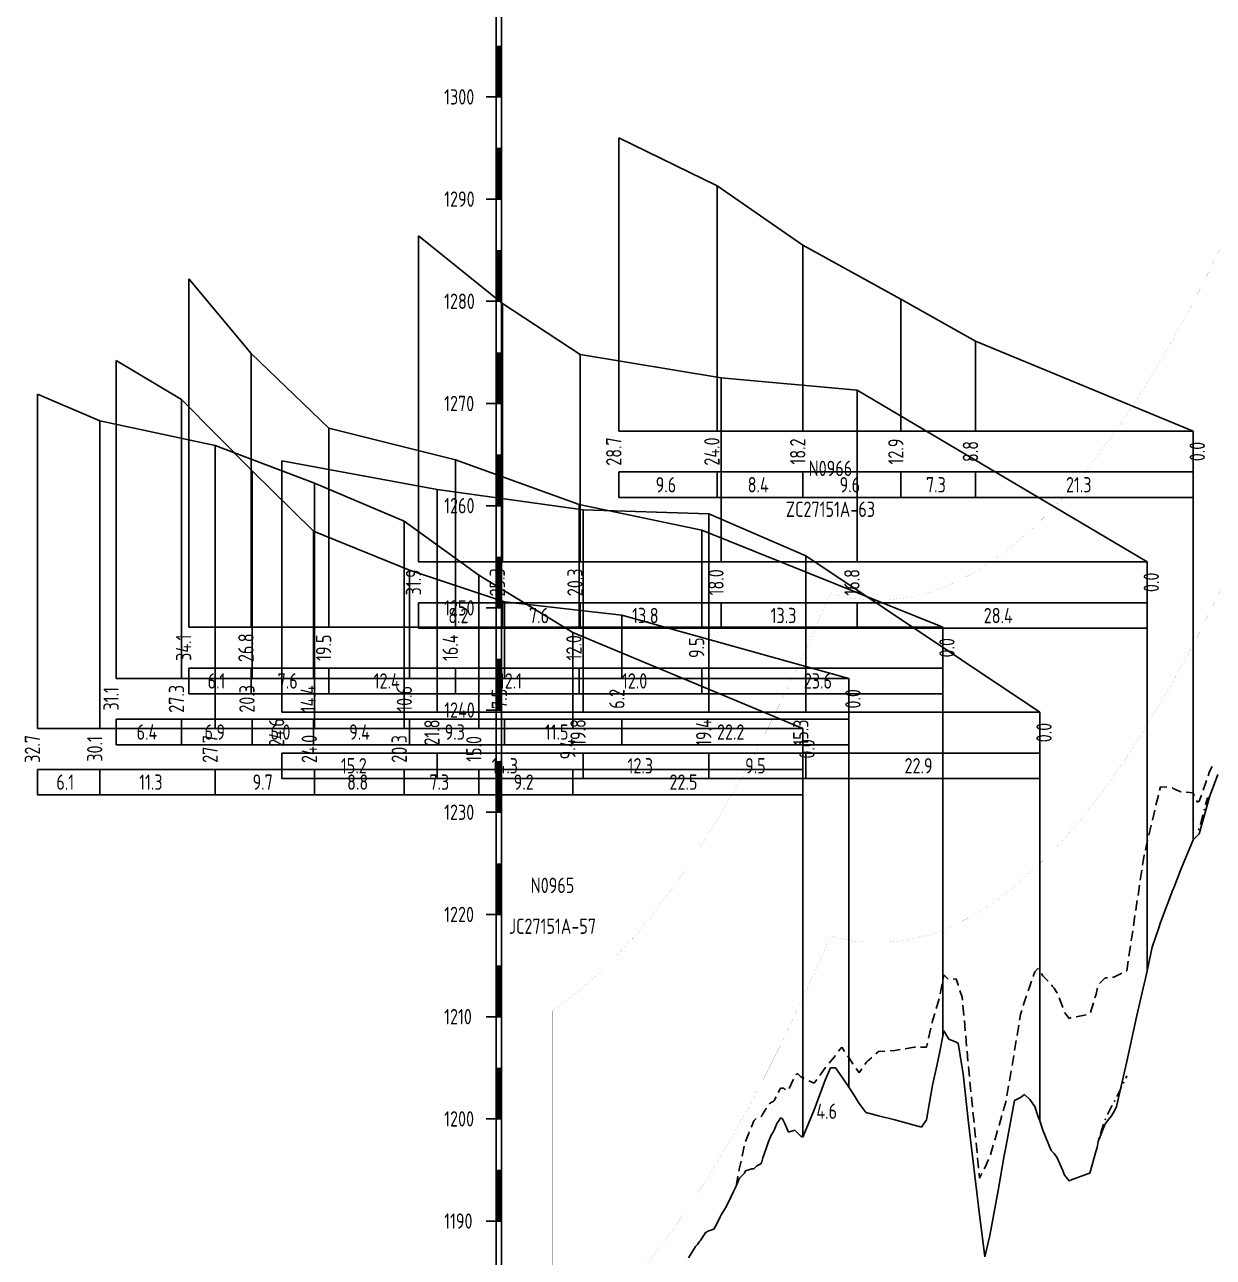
# Model space of a CAD drawing. Header units: millimetres. Extents: x 6482 to 7719, y 775 to 2743.
# Drawn here: x 6481.9 to 6714.5, y 2372.9 to 2614.1 of the extents above; entities that cross this region are included whole.
import ezdxf
from ezdxf.enums import TextEntityAlignment as Align

# ---------------------------------------------------------------- set-up
doc = ezdxf.new("R2010")
doc.units = ezdxf.units.MM
doc.header["$LTSCALE"] = 5
for name, color, linetype in [('1', 3, 'Continuous'), ('2', 4, 'Continuous'), ('3', 5, 'Continuous'), ('4', 1, 'Continuous'), ('6', 6, 'Continuous'), ('中心断面', 1, 'Continuous'), ('右边线', 3, 'Continuous'), ('图框', 1, 'Continuous'), ('左边线', 2, 'Continuous'), ('风偏', 5, 'Continuous')]:
    doc.layers.add(name, color=color, linetype=linetype)
doc.styles.get("Standard").update_dxf_attribs({"font": 'tssdeng.shx', "width": 0.8, "bigfont": 'tssdchn.shx'})

# ---------------------------------------------------------------- blocks, each defined once
blk = doc.blocks.new('7165820')
at = {"layer": '图框'}
for p, q in [((6574.2, 860), (6574.2, 2700)), ((6575.2, 860), (6575.2, 2700)), ((6574.4, 2600), (6574.4, 2610)), ((6574.6, 2600), (6574.6, 2610)), ((6574.8, 2600), (6574.8, 2610)), ((6575, 2600), (6575, 2610)), ((6575.2, 2600), (6572.2, 2600)), ((6574.4, 2580), (6574.4, 2590)), ((6574.6, 2580), (6574.6, 2590)), ((6574.8, 2580), (6574.8, 2590)), ((6575, 2580), (6575, 2590)), ((6575.2, 2580), (6572.2, 2580)), ((6574.4, 2560), (6574.4, 2570)), ((6574.6, 2560), (6574.6, 2570)), ((6574.8, 2560), (6574.8, 2570)), ((6575, 2560), (6575, 2570)), ((6575.2, 2560), (6572.2, 2560)), ((6574.4, 2540), (6574.4, 2550)), ((6574.6, 2540), (6574.6, 2550)), ((6574.8, 2540), (6574.8, 2550)), ((6575, 2540), (6575, 2550)), ((6575.2, 2540), (6572.2, 2540)), ((6574.4, 2520), (6574.4, 2530)), ((6574.6, 2520), (6574.6, 2530)), ((6574.8, 2520), (6574.8, 2530)), ((6575, 2520), (6575, 2530)), ((6575.2, 2520), (6572.2, 2520)), ((6574.4, 2500), (6574.4, 2510)), ((6574.6, 2500), (6574.6, 2510)), ((6574.8, 2500), (6574.8, 2510)), ((6575, 2500), (6575, 2510)), ((6575.2, 2500), (6572.2, 2500)), ((6574.4, 2480), (6574.4, 2490)), ((6574.6, 2480), (6574.6, 2490)), ((6574.8, 2480), (6574.8, 2490)), ((6575, 2480), (6575, 2490)), ((6575.2, 2480), (6572.2, 2480)), ((6574.4, 2460), (6574.4, 2470)), ((6574.6, 2460), (6574.6, 2470)), ((6574.8, 2460), (6574.8, 2470)), ((6575, 2460), (6575, 2470)), ((6575.2, 2460), (6572.2, 2460)), ((6574.4, 2440), (6574.4, 2450)), ((6574.6, 2440), (6574.6, 2450)), ((6574.8, 2440), (6574.8, 2450)), ((6575, 2440), (6575, 2450)), ((6575.2, 2440), (6572.2, 2440)), ((6574.4, 2420), (6574.4, 2430)), ((6574.6, 2420), (6574.6, 2430)), ((6574.8, 2420), (6574.8, 2430)), ((6575, 2420), (6575, 2430)), ((6575.2, 2420), (6572.2, 2420)), ((6574.4, 2400), (6574.4, 2410)), ((6574.6, 2400), (6574.6, 2410)), ((6574.8, 2400), (6574.8, 2410)), ((6575, 2400), (6575, 2410)), ((6575.2, 2400), (6572.2, 2400)), ((6574.4, 2380), (6574.4, 2390)), ((6574.6, 2380), (6574.6, 2390)), ((6574.8, 2380), (6574.8, 2390)), ((6575, 2380), (6575, 2390)), ((6575.2, 2380), (6572.2, 2380))]:
    blk.add_line(p, q, dxfattribs=at)
at = {"layer": '图框', "width": 0.8}
for s, p in [('1300', (6564, 2598.5)), ('1290', (6564, 2578.5)), ('1280', (6564, 2558.5)), ('1270', (6564, 2538.5)), ('1260', (6564, 2518.5)), ('1250', (6564, 2498.5)), ('1240', (6564, 2478.5)), ('1230', (6564, 2458.5)), ('1220', (6564, 2438.5)), ('1210', (6564, 2418.5)), ('1200', (6564, 2398.5)), ('1190', (6564, 2378.5))]:
    blk.add_text(s, height=3, dxfattribs=at).set_placement(p)
blk = doc.blocks.new('102218039')
at = {"layer": '风偏'}
for p, q in [((6496.6, 2536.6), (6484.4, 2541.8)), ((6484.4, 2476.4), (6484.4, 2541.8)), ((6519.2, 2531.8), (6496.6, 2536.6)), ((6496.6, 2476.4), (6496.6, 2536.6)), ((6538.6, 2524.4), (6519.2, 2531.8)), ((6519.2, 2476.4), (6519.2, 2531.8)), ((6556.2, 2517), (6538.6, 2524.4)), ((6538.6, 2476.4), (6538.6, 2524.4)), ((6570.8, 2506.4), (6556.2, 2517)), ((6556.2, 2476.4), (6556.2, 2517)), ((6589.2, 2495.2), (6570.8, 2506.4)), ((6570.8, 2476.4), (6570.8, 2506.4)), ((6634.2, 2476.4), (6589.2, 2495.2)), ((6589.2, 2476.4), (6589.2, 2495.2)), ((6484.4, 2476.4), (6496.6, 2476.4)), ((6496.6, 2476.4), (6519.2, 2476.4)), ((6519.2, 2476.4), (6538.6, 2476.4)), ((6538.6, 2476.4), (6556.2, 2476.4)), ((6556.2, 2476.4), (6570.8, 2476.4)), ((6570.8, 2476.4), (6589.2, 2476.4)), ((6589.2, 2476.4), (6634.2, 2476.4)), ((6484.4, 2468.4), (6496.6, 2468.4)), ((6484.4, 2468.4), (6484.4, 2463.4)), ((6496.6, 2468.4), (6519.2, 2468.4)), ((6496.6, 2468.4), (6496.6, 2463.4)), ((6519.2, 2468.4), (6538.6, 2468.4)), ((6519.2, 2468.4), (6519.2, 2463.4)), ((6538.6, 2468.4), (6556.2, 2468.4)), ((6538.6, 2468.4), (6538.6, 2463.4)), ((6556.2, 2468.4), (6570.8, 2468.4)), ((6556.2, 2468.4), (6556.2, 2463.4)), ((6570.8, 2468.4), (6589.2, 2468.4)), ((6570.8, 2468.4), (6570.8, 2463.4)), ((6589.2, 2468.4), (6634.2, 2468.4)), ((6589.2, 2468.4), (6589.2, 2463.4)), ((6484.4, 2463.4), (6496.6, 2463.4)), ((6496.6, 2463.4), (6519.2, 2463.4)), ((6519.2, 2463.4), (6538.6, 2463.4)), ((6538.6, 2463.4), (6556.2, 2463.4)), ((6556.2, 2463.4), (6570.8, 2463.4)), ((6570.8, 2463.4), (6589.2, 2463.4)), ((6589.2, 2463.4), (6634.2, 2463.4))]:
    blk.add_line(p, q, dxfattribs=at)
at = {"layer": '风偏', "width": 0.8}
for s, p in [('6.1', (6488.1, 2464.4)), ('11.3', (6504.3, 2464.4)), ('9.7', (6526.5, 2464.4)), ('8.8', (6545, 2464.4)), ('7.3', (6561.1, 2464.4)), ('9.2', (6577.6, 2464.4)), ('22.5', (6608.1, 2464.4))]:
    blk.add_text(s, height=3, dxfattribs=at).set_placement(p)
blk = doc.blocks.new('102218040')
at = {"layer": '风偏'}
for p, q in [((6512.6, 2540.8), (6499.8, 2548.4)), ((6499.8, 2486.2), (6499.8, 2548.4)), ((6526.4, 2526.8), (6512.6, 2540.8)), ((6512.6, 2486.2), (6512.6, 2540.8)), ((6538.4, 2515), (6526.4, 2526.8)), ((6526.4, 2486.2), (6526.4, 2526.8)), ((6557.2, 2507.4), (6538.4, 2515)), ((6538.4, 2486.2), (6538.4, 2515)), ((6575.8, 2501.2), (6557.2, 2507.4)), ((6557.2, 2486.2), (6557.2, 2507.4)), ((6598.8, 2498.6), (6575.8, 2501.2)), ((6575.8, 2486.2), (6575.8, 2501.2)), ((6643.2, 2486.2), (6598.8, 2498.6)), ((6598.8, 2486.2), (6598.8, 2498.6)), ((6499.8, 2486.2), (6512.6, 2486.2)), ((6512.6, 2486.2), (6526.4, 2486.2)), ((6526.4, 2486.2), (6538.4, 2486.2)), ((6538.4, 2486.2), (6557.2, 2486.2)), ((6557.2, 2486.2), (6575.8, 2486.2)), ((6575.8, 2486.2), (6598.8, 2486.2)), ((6598.8, 2486.2), (6643.2, 2486.2)), ((6499.8, 2478.2), (6512.6, 2478.2)), ((6499.8, 2478.2), (6499.8, 2473.2)), ((6512.6, 2478.2), (6526.4, 2478.2)), ((6512.6, 2478.2), (6512.6, 2473.2)), ((6526.4, 2478.2), (6538.4, 2478.2)), ((6526.4, 2478.2), (6526.4, 2473.2)), ((6538.4, 2478.2), (6557.2, 2478.2)), ((6538.4, 2478.2), (6538.4, 2473.2)), ((6557.2, 2478.2), (6575.8, 2478.2)), ((6557.2, 2478.2), (6557.2, 2473.2)), ((6575.8, 2478.2), (6598.8, 2478.2)), ((6575.8, 2478.2), (6575.8, 2473.2)), ((6598.8, 2478.2), (6643.2, 2478.2)), ((6598.8, 2478.2), (6598.8, 2473.2)), ((6499.8, 2473.2), (6512.6, 2473.2)), ((6512.6, 2473.2), (6526.4, 2473.2)), ((6526.4, 2473.2), (6538.4, 2473.2)), ((6538.4, 2473.2), (6557.2, 2473.2)), ((6557.2, 2473.2), (6575.8, 2473.2)), ((6575.8, 2473.2), (6598.8, 2473.2)), ((6598.8, 2473.2), (6643.2, 2473.2))]:
    blk.add_line(p, q, dxfattribs=at)
at = {"layer": '风偏', "width": 0.8}
for s, p in [('6.4', (6503.8, 2474.2)), ('6.9', (6517.1, 2474.2)), ('6.0', (6530, 2474.2)), ('9.4', (6545.4, 2474.2)), ('9.3', (6564.1, 2474.2)), ('11.5', (6583.7, 2474.2)), ('22.2', (6617.4, 2474.2))]:
    blk.add_text(s, height=3, dxfattribs=at).set_placement(p)
blk = doc.blocks.new('102218141')
at = {"layer": '风偏'}
for p, q in [((6526.2, 2549.8), (6514, 2564.4)), ((6514, 2496.2), (6514, 2564.4)), ((6541.4, 2535.2), (6526.2, 2549.8)), ((6526.2, 2496.2), (6526.2, 2549.8)), ((6566.2, 2529), (6541.4, 2535.2)), ((6541.4, 2496.2), (6541.4, 2535.2)), ((6590.4, 2520.2), (6566.2, 2529)), ((6566.2, 2496.2), (6566.2, 2529)), ((6614.4, 2515.2), (6590.4, 2520.2)), ((6590.4, 2496.2), (6590.4, 2520.2)), ((6661.6, 2496.2), (6614.4, 2515.2)), ((6614.4, 2496.2), (6614.4, 2515.2)), ((6514, 2496.2), (6526.2, 2496.2)), ((6526.2, 2496.2), (6541.4, 2496.2)), ((6541.4, 2496.2), (6566.2, 2496.2)), ((6566.2, 2496.2), (6590.4, 2496.2)), ((6590.4, 2496.2), (6614.4, 2496.2)), ((6614.4, 2496.2), (6661.6, 2496.2)), ((6514, 2488.2), (6526.2, 2488.2)), ((6514, 2488.2), (6514, 2483.2)), ((6526.2, 2488.2), (6541.4, 2488.2)), ((6526.2, 2488.2), (6526.2, 2483.2)), ((6541.4, 2488.2), (6566.2, 2488.2)), ((6541.4, 2488.2), (6541.4, 2483.2)), ((6566.2, 2488.2), (6590.4, 2488.2)), ((6566.2, 2488.2), (6566.2, 2483.2)), ((6590.4, 2488.2), (6614.4, 2488.2)), ((6590.4, 2488.2), (6590.4, 2483.2)), ((6614.4, 2488.2), (6661.6, 2488.2)), ((6614.4, 2488.2), (6614.4, 2483.2)), ((6514, 2483.2), (6526.2, 2483.2)), ((6526.2, 2483.2), (6541.4, 2483.2)), ((6541.4, 2483.2), (6566.2, 2483.2)), ((6566.2, 2483.2), (6590.4, 2483.2)), ((6590.4, 2483.2), (6614.4, 2483.2)), ((6614.4, 2483.2), (6661.6, 2483.2))]:
    blk.add_line(p, q, dxfattribs=at)
at = {"layer": '风偏', "width": 0.8}
for s, p in [('6.1', (6517.7, 2484.2)), ('7.6', (6531.4, 2484.2)), ('12.4', (6550.2, 2484.2)), ('12.1', (6574.7, 2484.2)), ('12.0', (6598.8, 2484.2)), ('23.6', (6634.4, 2484.2))]:
    blk.add_text(s, height=3, dxfattribs=at).set_placement(p)
blk = doc.blocks.new('102218142')
at = {"layer": '风偏'}
for p, q in [((6562.6, 2523.2), (6532.2, 2528.8)), ((6532.2, 2479.6), (6532.2, 2528.8)), ((6591.2, 2519.2), (6562.6, 2523.2)), ((6562.6, 2479.6), (6562.6, 2523.2)), ((6615.8, 2518.4), (6591.2, 2519.2)), ((6591.2, 2479.6), (6591.2, 2519.2)), ((6634.8, 2510.2), (6615.8, 2518.4)), ((6615.8, 2479.6), (6615.8, 2518.4)), ((6680.6, 2479.6), (6634.8, 2510.2)), ((6634.8, 2479.6), (6634.8, 2510.2)), ((6532.2, 2479.6), (6562.6, 2479.6)), ((6562.6, 2479.6), (6591.2, 2479.6)), ((6591.2, 2479.6), (6615.8, 2479.6)), ((6615.8, 2479.6), (6634.8, 2479.6)), ((6634.8, 2479.6), (6680.6, 2479.6)), ((6532.2, 2471.6), (6562.6, 2471.6)), ((6532.2, 2471.6), (6532.2, 2466.6)), ((6562.6, 2471.6), (6591.2, 2471.6)), ((6562.6, 2471.6), (6562.6, 2466.6)), ((6591.2, 2471.6), (6615.8, 2471.6)), ((6591.2, 2471.6), (6591.2, 2466.6)), ((6615.8, 2471.6), (6634.8, 2471.6)), ((6615.8, 2471.6), (6615.8, 2466.6)), ((6634.8, 2471.6), (6680.6, 2471.6)), ((6634.8, 2471.6), (6634.8, 2466.6)), ((6532.2, 2466.6), (6562.6, 2466.6)), ((6562.6, 2466.6), (6591.2, 2466.6)), ((6591.2, 2466.6), (6615.8, 2466.6)), ((6615.8, 2466.6), (6634.8, 2466.6)), ((6634.8, 2466.6), (6680.6, 2466.6))]:
    blk.add_line(p, q, dxfattribs=at)
at = {"layer": '风偏', "width": 0.8}
for s, p in [('15.2', (6543.8, 2467.6)), ('14.3', (6573.3, 2467.6)), ('12.3', (6599.9, 2467.6)), ('9.5', (6622.9, 2467.6)), ('22.9', (6654.1, 2467.6))]:
    blk.add_text(s, height=3, dxfattribs=at).set_placement(p)
blk = doc.blocks.new('102218143')
at = {"layer": '风偏'}
for p, q in [((6575.4, 2559.6), (6559, 2572.8)), ((6559, 2509), (6559, 2572.8)), ((6590.6, 2549.6), (6575.4, 2559.6)), ((6575.4, 2509), (6575.4, 2559.6)), ((6618.2, 2545), (6590.6, 2549.6)), ((6590.6, 2509), (6590.6, 2549.6)), ((6644.8, 2542.6), (6618.2, 2545)), ((6618.2, 2509), (6618.2, 2545)), ((6701.6, 2509), (6644.8, 2542.6)), ((6644.8, 2509), (6644.8, 2542.6)), ((6559, 2509), (6575.4, 2509)), ((6575.4, 2509), (6590.6, 2509)), ((6590.6, 2509), (6618.2, 2509)), ((6618.2, 2509), (6644.8, 2509)), ((6644.8, 2509), (6701.6, 2509)), ((6559, 2501), (6575.4, 2501)), ((6559, 2501), (6559, 2496)), ((6575.4, 2501), (6590.6, 2501)), ((6575.4, 2501), (6575.4, 2496)), ((6590.6, 2501), (6618.2, 2501)), ((6590.6, 2501), (6590.6, 2496)), ((6618.2, 2501), (6644.8, 2501)), ((6618.2, 2501), (6618.2, 2496)), ((6644.8, 2501), (6701.6, 2501)), ((6644.8, 2501), (6644.8, 2496)), ((6559, 2496), (6575.4, 2496)), ((6575.4, 2496), (6590.6, 2496)), ((6590.6, 2496), (6618.2, 2496)), ((6618.2, 2496), (6644.8, 2496)), ((6644.8, 2496), (6701.6, 2496))]:
    blk.add_line(p, q, dxfattribs=at)
at = {"layer": '风偏', "width": 0.8}
for s, p in [('8.2', (6564.8, 2497)), ('7.6', (6580.6, 2497)), ('13.8', (6600.8, 2497)), ('13.3', (6627.9, 2497)), ('28.4', (6669.6, 2497))]:
    blk.add_text(s, height=3, dxfattribs=at).set_placement(p)
blk = doc.blocks.new('102218144')
at = {"layer": '风偏'}
for p, q in [((6617.4, 2582.6), (6598.2, 2592)), ((6598.2, 2534.6), (6598.2, 2592)), ((6634.2, 2571), (6617.4, 2582.6)), ((6617.4, 2534.6), (6617.4, 2582.6)), ((6653.4, 2560.4), (6634.2, 2571)), ((6634.2, 2534.6), (6634.2, 2571)), ((6668, 2552.2), (6653.4, 2560.4)), ((6653.4, 2534.6), (6653.4, 2560.4)), ((6710.6, 2534.6), (6668, 2552.2)), ((6668, 2534.6), (6668, 2552.2)), ((6598.2, 2534.6), (6617.4, 2534.6)), ((6617.4, 2534.6), (6634.2, 2534.6)), ((6634.2, 2534.6), (6653.4, 2534.6)), ((6653.4, 2534.6), (6668, 2534.6)), ((6668, 2534.6), (6710.6, 2534.6)), ((6598.2, 2526.6), (6617.4, 2526.6)), ((6598.2, 2526.6), (6598.2, 2521.6)), ((6617.4, 2526.6), (6634.2, 2526.6)), ((6617.4, 2526.6), (6617.4, 2521.6)), ((6634.2, 2526.6), (6653.4, 2526.6)), ((6634.2, 2526.6), (6634.2, 2521.6)), ((6653.4, 2526.6), (6668, 2526.6)), ((6653.4, 2526.6), (6653.4, 2521.6)), ((6668, 2526.6), (6710.6, 2526.6)), ((6668, 2526.6), (6668, 2521.6)), ((6598.2, 2521.6), (6617.4, 2521.6)), ((6617.4, 2521.6), (6634.2, 2521.6)), ((6634.2, 2521.6), (6653.4, 2521.6)), ((6653.4, 2521.6), (6668, 2521.6)), ((6668, 2521.6), (6710.6, 2521.6))]:
    blk.add_line(p, q, dxfattribs=at)
at = {"layer": '风偏', "width": 0.8}
for s, p in [('9.6', (6605.4, 2522.6)), ('8.4', (6623.4, 2522.6)), ('9.6', (6641.4, 2522.6)), ('7.3', (6658.3, 2522.6)), ('21.3', (6685.7, 2522.6))]:
    blk.add_text(s, height=3, dxfattribs=at).set_placement(p)

msp = doc.modelspace()

# ---------------------------------------------------------------- linework, layer by layer
at = {"layer": '2', "linetype": 'Continuous', "const_width": 0.01}
for points in [[(6639.6, 2410), (6639.6, 2502.8)], [(6639.6, 2435.8), (6639.6, 2410)], [(6585.2, 2316.2), (6585.2, 2421.2)]]:
    msp.add_lwpolyline(points, dxfattribs=at)
at = {"layer": '3', "linetype": 'Continuous', "const_width": 0.01}
for points in [[(6639.6, 2502.8), (6641.9, 2502.2), (6644.2, 2501.8), (6646.5, 2501.6), (6648.8, 2501.6), (6650.84, 2501.6), (6652.88, 2501.8), (6654.92, 2502), (6656.96, 2502.6), (6659, 2503), (6661.04, 2503.8), (6663.08, 2504.6), (6665.12, 2505.6), (6667.16, 2506.6), (6669.2, 2507.8), (6671.24, 2509.2), (6673.28, 2510.6), (6675.32, 2512.2), (6677.36, 2514), (6679.38, 2515.8), (6681.42, 2517.8), (6683.46, 2519.8), (6685.5, 2522), (6687.54, 2524.4), (6689.58, 2526.8), (6691.62, 2529.4), (6693.66, 2532.2), (6695.7, 2535), (6697.74, 2538), (6699.78, 2541.2), (6701.82, 2544.4), (6703.86, 2547.8), (6705.9, 2551.2), (6707.94, 2555), (6709.98, 2558.6), (6712.02, 2562.6), (6714.06, 2566.6), (6716.1, 2570.8)], [(6585.2, 2421.2), (6587.22, 2422.6), (6589.22, 2424.2), (6591.24, 2425.8), (6593.26, 2427.6), (6595.28, 2429.4), (6597.28, 2431.4), (6599.3, 2433.6), (6601.32, 2435.8), (6603.34, 2438.2), (6605.34, 2440.8), (6607.36, 2443.4), (6609.38, 2446.2), (6611.4, 2449.2), (6613.4, 2452.2), (6615.42, 2455.2), (6617.44, 2458.6), (6619.46, 2462), (6621.46, 2465.4), (6623.48, 2469), (6625.5, 2472.8), (6627.52, 2476.8), (6629.52, 2480.8), (6631.54, 2485), (6633.56, 2489.2), (6635.58, 2493.6), (6637.58, 2498.2), (6639.6, 2502.8)]]:
    msp.add_lwpolyline(points, dxfattribs=at)
at = {"layer": '4', "linetype": 'Continuous', "const_width": 0.01}
for points in [[(6639.6, 2435.8), (6641.9, 2435.2), (6644.2, 2434.8), (6646.5, 2434.6), (6648.8, 2434.6), (6650.84, 2434.6), (6652.88, 2434.8), (6654.92, 2435), (6656.96, 2435.6), (6659, 2436), (6661.04, 2436.8), (6663.08, 2437.6), (6665.12, 2438.6), (6667.16, 2439.6), (6669.2, 2440.8), (6671.24, 2442.2), (6673.28, 2443.6), (6675.32, 2445.2), (6677.36, 2447), (6679.38, 2448.8), (6681.42, 2450.8), (6683.46, 2452.8), (6685.5, 2455), (6687.54, 2457.4), (6689.58, 2459.8), (6691.62, 2462.4), (6693.66, 2465.2), (6695.7, 2468), (6697.74, 2471), (6699.78, 2474.2), (6701.82, 2477.4), (6703.86, 2480.8), (6705.9, 2484.2), (6707.94, 2488), (6709.98, 2491.6), (6712.02, 2495.6), (6714.06, 2499.6), (6716.1, 2503.8)], [(6603.34, 2371.2), (6605.34, 2373.8), (6607.36, 2376.4), (6609.38, 2379.2), (6611.4, 2382.2), (6613.4, 2385.2), (6615.42, 2388.2), (6617.44, 2391.6), (6619.46, 2395), (6621.46, 2398.4), (6623.48, 2402), (6625.5, 2405.8), (6627.52, 2409.8), (6629.52, 2413.8), (6631.54, 2418), (6633.56, 2422.2), (6635.58, 2426.6), (6637.58, 2431.2), (6639.6, 2435.8)]]:
    msp.add_lwpolyline(points, dxfattribs=at)
at = {"layer": '6', "linetype": 'Continuous', "const_width": 0.01}
msp.add_lwpolyline([(6649.8, 2434.6), (6648.8, 2433.6), (6647.8, 2434.6)], dxfattribs=at)
at = {"layer": '中心断面', "linetype": 'Continuous'}
for p, q in [((6713.8, 2463), (6715.4, 2467.4)), ((6711.8, 2455.8), (6713.4, 2461.6)), ((6713.4, 2461.6), (6713.8, 2463)), ((6708.2, 2448.8), (6710.6, 2454.6)), ((6710.6, 2454.6), (6710.8, 2454.8)), ((6710.8, 2454.8), (6711.2, 2455.2)), ((6711.2, 2455.2), (6711.4, 2455.4)), ((6711.4, 2455.4), (6711.8, 2455.8)), ((6706.8, 2445.2), (6708.2, 2448.8)), ((6704.2, 2438.4), (6706.6, 2444.8)), ((6706.6, 2444.8), (6706.8, 2445.2)), ((6702.6, 2433.6), (6703.8, 2437.2)), ((6703.8, 2437.2), (6704.2, 2438.4)), ((6701.6, 2429), (6702.6, 2433.6)), ((6701, 2426.4), (6701.2, 2427.2)), ((6701.2, 2427.2), (6701.6, 2429)), ((6699.6, 2420.2), (6701, 2426.4)), ((6697.6, 2411.2), (6699.6, 2420.2)), ((6661, 2413.2), (6661.6, 2416.2)), ((6661.6, 2416.2), (6661.8, 2417.2)), ((6661.8, 2417.2), (6662.8, 2415.6)), ((6662.8, 2415.6), (6664.2, 2415)), ((6664.2, 2415), (6664.6, 2414.8)), ((6664.6, 2414.8), (6665.4, 2410)), ((6660.4, 2410.4), (6661, 2413.2)), ((6638.6, 2407.6), (6639.6, 2410)), ((6639.6, 2410), (6640.6, 2410)), ((6640.6, 2410), (6641.8, 2408.2)), ((6659.6, 2406.6), (6660.4, 2410.4)), ((6665.4, 2410), (6665.6, 2408.8)), ((6695.6, 2402.4), (6697.6, 2411.2)), ((6636.4, 2401.8), (6638.6, 2407.6)), ((6641.8, 2408.2), (6643.2, 2406.2)), ((6665.6, 2408.8), (6666.6, 2399.2)), ((6643.2, 2406.2), (6644, 2405)), ((6658.4, 2399.8), (6659.6, 2406.6)), ((6644, 2405), (6645.2, 2403)), ((6645.2, 2403), (6646.6, 2401.2)), ((6674, 2394.8), (6675.6, 2403.6)), ((6675.6, 2403.6), (6676.8, 2404.2)), ((6676.8, 2404.2), (6677.6, 2404.8)), ((6677.6, 2404.8), (6678.6, 2403.8)), ((6678.6, 2403.8), (6679.6, 2402.4)), ((6634.2, 2396.4), (6636.4, 2401.8)), ((6646.6, 2401.2), (6646.8, 2401.2)), ((6646.8, 2401.2), (6649, 2400.6)), ((6649, 2400.6), (6652.2, 2399.8)), ((6679.6, 2402.4), (6680.2, 2400.6)), ((6680.2, 2400.6), (6680.6, 2399.6)), ((6693.4, 2399), (6694.6, 2400.6)), ((6694.6, 2400.6), (6695.2, 2401.6)), ((6695.2, 2401.6), (6695.6, 2402.4)), ((6628.6, 2397.8), (6629.2, 2399.2)), ((6629.2, 2399.2), (6629.6, 2399.8)), ((6629.6, 2399.8), (6629.8, 2400.2)), ((6629.8, 2400.2), (6630.2, 2400)), ((6630.2, 2400), (6630.4, 2399.6)), ((6630.4, 2399.6), (6630.6, 2399.2)), ((6630.6, 2399.2), (6631.4, 2397.4)), ((6652.2, 2399.8), (6656, 2398.8)), ((6656, 2398.8), (6657.4, 2398.4)), ((6657.4, 2398.4), (6658.4, 2399.8)), ((6666.6, 2399.2), (6668.8, 2381.2)), ((6680.6, 2399.6), (6681.2, 2397.8)), ((6692, 2395.6), (6693.4, 2399)), ((6627.4, 2395.4), (6628, 2396.8)), ((6628, 2396.8), (6628.4, 2397.4)), ((6628.4, 2397.4), (6628.6, 2397.8)), ((6631.4, 2397.4), (6632.6, 2397.8)), ((6632.6, 2397.8), (6633, 2397.4)), ((6633, 2397.4), (6633.2, 2397.2)), ((6633.2, 2397.2), (6633.8, 2396.6)), ((6633.8, 2396.6), (6634.2, 2396.4)), ((6681.2, 2397.8), (6682.8, 2393.8)), ((6691.8, 2394.4), (6692, 2395.6)), ((6626.4, 2392.4), (6627, 2394.2)), ((6627, 2394.2), (6627.4, 2395.4)), ((6673.6, 2392.8), (6674, 2394.8)), ((6682.8, 2393.8), (6683, 2393.6)), ((6683, 2393.6), (6683.4, 2393.2)), ((6683.4, 2393.2), (6684, 2392.4)), ((6690.4, 2389.4), (6691.6, 2393.8)), ((6691.6, 2393.8), (6691.8, 2394.4)), ((6624.8, 2390.4), (6625.2, 2390.8)), ((6625.2, 2390.8), (6626, 2391.2)), ((6626, 2391.2), (6626.2, 2391.6)), ((6626.2, 2391.6), (6626.4, 2392.4)), ((6672.4, 2386), (6673.6, 2392.8)), ((6684, 2392.4), (6685, 2390)), ((6621, 2386.6), (6621.8, 2388.4)), ((6621.8, 2388.4), (6622, 2388.6)), ((6622, 2388.6), (6622.2, 2388.8)), ((6622.2, 2388.8), (6622.8, 2389.4)), ((6622.8, 2389.4), (6623, 2389.8)), ((6623, 2389.8), (6623.6, 2390)), ((6623.6, 2390), (6624.2, 2390.2)), ((6624.2, 2390.2), (6624.6, 2390.2)), ((6624.6, 2390.2), (6624.8, 2390.4)), ((6685, 2390), (6685.4, 2389)), ((6685.4, 2389), (6686.4, 2387.8)), ((6686.6, 2388), (6689.8, 2389.2)), ((6689.8, 2389.2), (6690.4, 2389.4)), ((6620.6, 2385.8), (6621, 2386.6)), ((6670.8, 2377.2), (6672.4, 2386)), ((6686.4, 2387.8), (6686.6, 2388)), ((6619.2, 2382.8), (6620.2, 2384.8)), ((6620.2, 2384.8), (6620.6, 2385.8)), ((6618, 2380.8), (6618.2, 2381.2)), ((6618.2, 2381.2), (6619.2, 2382.8)), ((6668.8, 2381.2), (6669.4, 2376.2)), ((6616.8, 2378.4), (6617.4, 2379.6)), ((6617.4, 2379.6), (6618, 2380.8)), ((6614, 2376), (6614.2, 2376.2)), ((6614.2, 2376.2), (6615.2, 2377.8)), ((6615.2, 2377.8), (6615.4, 2377.8)), ((6615.4, 2377.8), (6615.6, 2378)), ((6615.6, 2378), (6616.8, 2378.4)), ((6669.4, 2376.2), (6669.8, 2373)), ((6669.8, 2373), (6670.8, 2377.2)), ((6611.8, 2372.8), (6612.8, 2374.4)), ((6612.8, 2374.4), (6613.2, 2375)), ((6613.2, 2375), (6613.6, 2375.4)), ((6613.6, 2375.4), (6614, 2376))]:
    msp.add_line(p, q, dxfattribs=at)
at = {"layer": '右边线', "linetype": 'Continuous'}
for p, q in [((6713.04, 2461.45), (6713.4, 2462.8)), ((6713.4, 2462.8), (6713.8, 2462.6)), ((6712.01, 2457.58), (6712.52, 2459.51)), ((6697.4, 2407.99), (6697.6, 2408.4)), ((6695.68, 2404.38), (6696.54, 2406.18)), ((6693.82, 2400.84), (6694.6, 2402.4)), ((6694.6, 2402.4), (6694.73, 2402.62)), ((6692.43, 2397.1), (6693.06, 2398.99))]:
    msp.add_line(p, q, dxfattribs=at)
at = {"layer": '右边线'}
for p in [(6712.78, 2460.48), (6711.66, 2456.66), (6696.97, 2407.08), (6695.24, 2403.48), (6693.38, 2399.94), (6692.12, 2396.15)]:
    msp.add_point(p, dxfattribs=at)
at = {"layer": '左边线', "linetype": 'Continuous'}
for p, q in [((6713.51, 2467.13), (6713.8, 2468)), ((6713.8, 2468), (6714.31, 2468.96)), ((6712.53, 2464.3), (6713.19, 2466.19)), ((6703.31, 2461.37), (6703.78, 2463.32)), ((6704.02, 2464.29), (6704.2, 2465)), ((6704.2, 2465), (6705.46, 2464.9)), ((6706.46, 2464.81), (6706.6, 2464.8)), ((6706.6, 2464.8), (6706.8, 2464.6)), ((6706.8, 2464.6), (6708.2, 2464)), ((6708.2, 2464), (6708.25, 2464)), ((6709.25, 2463.91), (6710.6, 2463.8)), ((6710.6, 2463.8), (6710.8, 2463.2)), ((6710.8, 2463.2), (6710.8, 2463.19)), ((6711.8, 2462.2), (6712.2, 2463.35)), ((6711.25, 2462.3), (6711.4, 2462)), ((6711.4, 2462), (6711.8, 2462.2)), ((6702.61, 2458.45), (6703.08, 2460.4)), ((6701.92, 2455.53), (6702.38, 2457.48)), ((6701.25, 2452.61), (6701.6, 2454.2)), ((6701.6, 2454.2), (6701.69, 2454.56)), ((6700.71, 2449.66), (6701, 2451.6)), ((6701, 2451.6), (6701.01, 2451.64)), ((6700.25, 2446.7), (6700.55, 2448.67)), ((6699.8, 2443.73), (6700.1, 2445.71)), ((6699.36, 2440.76), (6699.6, 2442.4)), ((6699.6, 2442.4), (6699.65, 2442.74)), ((6698.91, 2437.8), (6699.21, 2439.78)), ((6698.47, 2434.83), (6698.77, 2436.81)), ((6698.03, 2431.86), (6698.32, 2433.84)), ((6679.6, 2428.8), (6680.2, 2429.4)), ((6680.2, 2429.4), (6680.33, 2429.27)), ((6697.6, 2429), (6697.88, 2430.87)), ((6661.64, 2427.42), (6661.8, 2428.2)), ((6661.8, 2428.2), (6662.65, 2427.35)), ((6663.59, 2427.31), (6664.2, 2427.4)), ((6664.2, 2427.4), (6664.6, 2426.2)), ((6678.6, 2426), (6678.94, 2426.94)), ((6679.27, 2427.88), (6679.6, 2428.8)), ((6680.91, 2428.48), (6681.2, 2428)), ((6681.2, 2428), (6682.22, 2426.98)), ((6692.28, 2426.48), (6693.4, 2427.6)), ((6693.4, 2427.6), (6693.81, 2427.6)), ((6694.8, 2427.67), (6695.2, 2427.8)), ((6695.2, 2427.8), (6695.6, 2428)), ((6695.6, 2428), (6696.61, 2428.51)), ((6697.51, 2428.95), (6697.6, 2429)), ((6661.09, 2424.48), (6661.46, 2426.44)), ((6664.6, 2426.2), (6664.64, 2426.09)), ((6664.95, 2425.14), (6665.4, 2423.8)), ((6678.28, 2425.05), (6678.6, 2426)), ((6682.88, 2426.24), (6683, 2426)), ((6683, 2426), (6683.4, 2425.6)), ((6683.4, 2425.6), (6684, 2424.6)), ((6684, 2424.6), (6684, 2424.6)), ((6691.6, 2424.4), (6691.8, 2425.4)), ((6691.8, 2425.4), (6691.85, 2425.61)), ((6660.4, 2422), (6660.85, 2423.51)), ((6665.4, 2423.8), (6665.45, 2423.22)), ((6665.54, 2422.22), (6665.6, 2421.6)), ((6677.35, 2422.2), (6677.6, 2423)), ((6677.6, 2423), (6677.97, 2424.1)), ((6684.36, 2423.66), (6685, 2422)), ((6690.47, 2420.81), (6691.07, 2422.72)), ((6691.37, 2423.67), (6691.6, 2424.4)), ((6659.6, 2419.2), (6660.01, 2420.63)), ((6660.28, 2421.59), (6660.4, 2422)), ((6665.6, 2421.6), (6665.72, 2420.23)), ((6676.62, 2419.3), (6676.8, 2420.4)), ((6676.8, 2420.4), (6677.06, 2421.24)), ((6685, 2422), (6685.07, 2421.79)), ((6685.39, 2420.84), (6685.4, 2420.8)), ((6685.4, 2420.8), (6686.4, 2419.6)), ((6686.4, 2419.6), (6686.6, 2419.8)), ((6686.6, 2419.8), (6686.71, 2419.82)), ((6687.69, 2420), (6689.66, 2420.37)), ((6658.81, 2415.77), (6659.26, 2417.72)), ((6659.48, 2418.7), (6659.6, 2419.2)), ((6665.81, 2419.23), (6665.98, 2417.24)), ((6676.12, 2416.34), (6676.45, 2418.31)), ((6658.4, 2414), (6658.58, 2414.8)), ((6666.07, 2416.24), (6666.24, 2414.25)), ((6675.63, 2413.38), (6675.96, 2415.35)), ((6639.6, 2411.2), (6640.6, 2412.4)), ((6640.6, 2412.4), (6640.61, 2412.42)), ((6641.21, 2413.22), (6641.8, 2414)), ((6641.8, 2414), (6642.38, 2413.17)), ((6648.46, 2412.71), (6649, 2413.2)), ((6649, 2413.2), (6650.27, 2413.28)), ((6651.27, 2413.34), (6652.2, 2413.4)), ((6652.2, 2413.4), (6653.26, 2413.57)), ((6654.24, 2413.72), (6656, 2414)), ((6656, 2414), (6656.22, 2414)), ((6657.22, 2414), (6657.4, 2414)), ((6657.4, 2414), (6658.4, 2414)), ((6666.33, 2413.26), (6666.51, 2411.26)), ((6675.14, 2410.42), (6675.47, 2412.39)), ((6637.5, 2408.5), (6638.6, 2410)), ((6638.6, 2410), (6638.69, 2410.11)), ((6639.33, 2410.88), (6639.6, 2411.2)), ((6642.96, 2412.35), (6643.2, 2412)), ((6643.2, 2412), (6644, 2410.8)), ((6644, 2410.8), (6644.08, 2410.69)), ((6646.33, 2410.62), (6646.6, 2411)), ((6646.6, 2411), (6646.8, 2411.2)), ((6646.8, 2411.2), (6647.72, 2412.04)), ((6666.59, 2410.27), (6666.6, 2410.2)), ((6666.6, 2410.2), (6666.79, 2408.28)), ((6631.55, 2405.96), (6632.34, 2407.79)), ((6632.84, 2408.64), (6633, 2408.8)), ((6633, 2408.8), (6633.2, 2408.8)), ((6633.2, 2408.8), (6633.8, 2408.2)), ((6633.8, 2408.2), (6634.2, 2408)), ((6634.2, 2408), (6634.45, 2407.88)), ((6636.4, 2407), (6636.91, 2407.7)), ((6644.63, 2409.86), (6645.2, 2409)), ((6645.2, 2409), (6645.76, 2409.8)), ((6674.64, 2407.46), (6674.97, 2409.43)), ((6629.4, 2405.19), (6629.6, 2405.6)), ((6629.6, 2405.6), (6629.8, 2406)), ((6629.8, 2406), (6630.2, 2406)), ((6630.2, 2406), (6630.4, 2406)), ((6630.4, 2406), (6630.6, 2405.8)), ((6630.6, 2405.8), (6630.81, 2405.75)), ((6635.37, 2407.47), (6636.4, 2407)), ((6666.89, 2407.28), (6667.1, 2405.29)), ((6674.15, 2404.5), (6674.48, 2406.47)), ((6627.59, 2402.93), (6628, 2403.2)), ((6628, 2403.2), (6628.4, 2403.4)), ((6628.4, 2403.4), (6628.6, 2403.6)), ((6628.6, 2403.6), (6628.95, 2404.3)), ((6667.2, 2404.3), (6667.4, 2402.31)), ((6673.6, 2402.2), (6673.98, 2403.52)), ((6626.01, 2400.41), (6626.2, 2400.6)), ((6626.2, 2400.6), (6626.4, 2401)), ((6626.4, 2401), (6627, 2402)), ((6627, 2402), (6627.06, 2402.11)), ((6667.5, 2401.31), (6667.7, 2399.32)), ((6672.6, 2398.71), (6673.15, 2400.63)), ((6673.43, 2401.59), (6673.6, 2402.2)), ((6624.11, 2398.39), (6624.2, 2398.6)), ((6624.2, 2398.6), (6624.6, 2399.6)), ((6624.6, 2399.6), (6624.8, 2399.8)), ((6624.8, 2399.8), (6625.09, 2400.09)), ((6667.8, 2398.33), (6668, 2396.34)), ((6623, 2395.6), (6623.6, 2397.2)), ((6623.6, 2397.2), (6623.72, 2397.47)), ((6671.76, 2395.83), (6672.33, 2397.75)), ((6622.33, 2392.69), (6622.7, 2394.66)), ((6668.1, 2395.34), (6668.3, 2393.35)), ((6670.91, 2392.95), (6671.47, 2394.87)), ((6621.8, 2390.4), (6622, 2391.2)), ((6622, 2391.2), (6622.13, 2391.71)), ((6668.4, 2392.36), (6668.6, 2390.37)), ((6669.8, 2390.4), (6670.54, 2392.03)), ((6621.12, 2386.82), (6621.49, 2388.78)), ((6621.68, 2389.77), (6621.8, 2390.4)), ((6668.7, 2389.37), (6668.8, 2388.4)), ((6668.8, 2388.4), (6669.26, 2389.31)), ((6669.7, 2390.21), (6669.8, 2390.4))]:
    msp.add_line(p, q, dxfattribs=at)
at = {"layer": '风偏'}
for p, q in [((6710.6, 2534.6), (6710.6, 2454.6)), ((6701.6, 2509), (6701.6, 2429)), ((6661.6, 2496.2), (6661.6, 2416.2)), ((6643.2, 2486.2), (6643.2, 2406.2)), ((6680.6, 2479.6), (6680.6, 2399.6)), ((6634.2, 2476.4), (6634.2, 2396.4))]:
    msp.add_line(p, q, dxfattribs=at)

# ---------------------------------------------------------------- block references
at = {"layer": '图框'}
msp.add_blockref('7165820', (0, 0), dxfattribs=at)
at = {"layer": '风偏'}
for name in ['102218144', '102218143', '102218141', '102218040', '102218039', '102218142']:
    msp.add_blockref(name, (0, 0), dxfattribs=at)

# ---------------------------------------------------------------- texts
at = {"layer": '1', "linetype": 'Continuous', "width": 0.8}
for s, p in [('N0966', (6639.6, 2525.8)), ('ZC27151A-63', (6639.6, 2517.8)), ('N0965', (6585.2, 2444.2)), ('JC27151A-57', (6585.2, 2436.2)), ('4.6 ', (6639.6, 2400))]:
    msp.add_text(s, height=3, dxfattribs=at).set_placement(p, align=Align.CENTER)
at = {"layer": '风偏', "linetype": 'Continuous', "width": 0.8}
for s, p in [('28.7', (6599.6, 2530.6)), ('24.0', (6618.8, 2530.6)), ('18.2', (6635.6, 2530.6)), ('12.9', (6654.8, 2530.6)), ('8.8', (6669.4, 2530.6)), ('0.0', (6713.8, 2530.6)), ('31.9', (6560.4, 2505)), ('25.3', (6576.8, 2505)), ('20.3', (6592, 2505)), ('18.0', (6619.6, 2505)), ('16.8', (6646.2, 2505)), ('0.0', (6704.8, 2505)), ('34.1', (6515.4, 2492.2)), ('26.8', (6527.6, 2492.2)), ('19.5', (6542.8, 2492.2)), ('16.4', (6567.6, 2492.2)), ('12.0', (6591.8, 2492.2)), ('9.5', (6615.8, 2492.2)), ('0.0', (6664.8, 2492.2)), ('31.1', (6501.2, 2482.2)), ('27.3', (6514, 2482.2)), ('20.3', (6527.8, 2482.2)), ('14.4', (6539.8, 2482.2)), ('10.6', (6558.6, 2482.2)), ('7.5', (6577.2, 2482.2)), ('6.2', (6600.2, 2482.2)), ('0.0', (6646.4, 2482.2)), ('24.6', (6533.6, 2475.6)), ('21.8', (6564, 2475.6)), ('19.8', (6592.6, 2475.6)), ('19.4', (6617.2, 2475.6)), ('15.3', (6636.2, 2475.6)), ('0.0', (6683.8, 2475.6)), ('32.7', (6485.8, 2472.4)), ('30.1', (6498, 2472.4)), ('27.7', (6520.6, 2472.4)), ('24.0', (6540, 2472.4)), ('20.3', (6557.6, 2472.4)), ('15.0', (6572.2, 2472.4)), ('9.4', (6590.6, 2472.4)), ('0.0', (6637.4, 2472.4))]:
    msp.add_text(s, height=3, rotation=90, dxfattribs=at).set_placement(p, align=Align.BOTTOM_CENTER)

doc.saveas('drawing.dxf')
